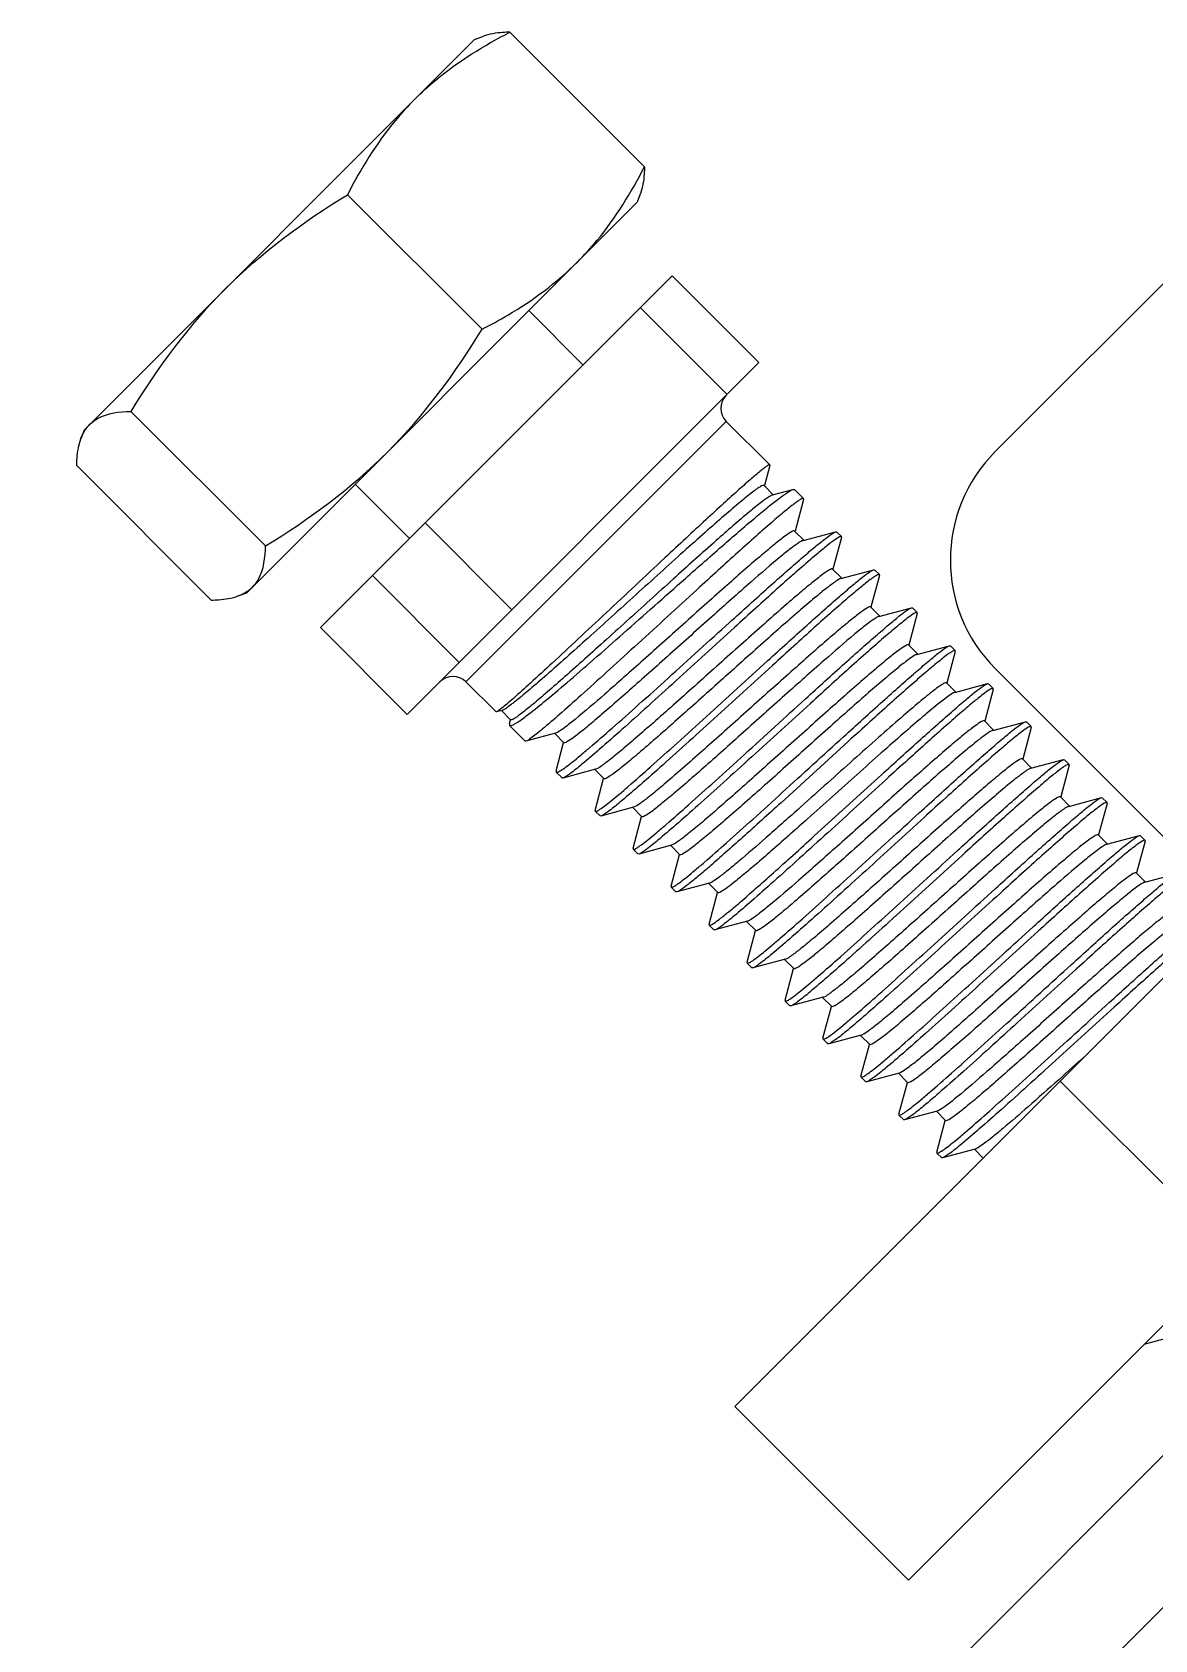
# Model space of a CAD drawing. Extents: x -427546 to -314919, y 698702 to 968782.
# Drawn here: x -412564.2 to -412377.2, y 895848.4 to 896116.2 of the extents above; entities that cross this region are included whole.
import ezdxf

# ---------------------------------------------------------------- set-up
doc = ezdxf.new("R2010")
doc.units = 0
doc.header["$LTSCALE"] = 1000
doc.header["$MEASUREMENT"] = 0
doc.layers.get('0').update_dxf_attribs({"linetype": 'CONTINUOUS'})

msp = doc.modelspace()

# ---------------------------------------------------------------- linework, layer by layer
for p, q in [((-412490.53, 896114.98), (-412489.05, 896115.52)), ((-412484.63, 896116.19), (-412462.21, 896093.78)), ((-412555.58, 896049.93), (-412490.53, 896114.98)), ((-412241.93, 896092.53), (-412447.16, 895887.3)), ((-412356.54, 896093.57), (-412403.78, 896046.33)), ((-412511.69, 896089.12), (-412489.28, 896066.71)), ((-412462.89, 896089.36), (-412463.42, 896087.88)), ((-412528.48, 896022.82), (-412463.42, 896087.88)), ((-412457.63, 896075.61), (-412516.21, 896017.03)), ((-412457.63, 896075.61), (-412443.17, 896061.15)), ((-412481.49, 896069.81), (-412472.46, 896060.77)), ((-412462.91, 896070.32), (-412448.45, 896055.87)), ((-412501.75, 896002.57), (-412443.17, 896061.15)), ((-412547.78, 896053.04), (-412525.36, 896030.63)), ((-412448.61, 896051.37), (-412491.98, 896008.01)), ((-412441.35, 896044.12), (-412448.61, 896051.37)), ((-412555.58, 896049.93), (-412556.12, 896048.45)), ((-412556.79, 896044.03), (-412534.38, 896021.61)), ((-412441.34, 896044.03), (-412442.24, 896040.69)), ((-412441.34, 896044.03), (-412441.35, 896044.12)), ((-412510.41, 896040.89), (-412501.37, 896031.86)), ((-412442.3, 896040.7), (-412440.76, 896039.16)), ((-412440.88, 896039.13), (-412437.48, 896040.04)), ((-412437.48, 896040.04), (-412437.25, 896040.02)), ((-412435.74, 896038.51), (-412437.25, 896040.02)), ((-412435.73, 896038.36), (-412437.14, 896033.09)), ((-412435.73, 896038.36), (-412435.74, 896038.51)), ((-412418.25, 895858.39), (-412237.52, 896039.11)), ((-412498.78, 896034.45), (-412484.32, 896020)), ((-412437.2, 896033.11), (-412435.67, 896031.57)), ((-412435.8, 896031.54), (-412430.36, 896032.99)), ((-412430.36, 896032.99), (-412430.21, 896032.98)), ((-412429.42, 896032.19), (-412430.21, 896032.98)), ((-412429.41, 896032.03), (-412429.42, 896032.19)), ((-412429.41, 896032.03), (-412430.82, 896026.76)), ((-412430.88, 896026.78), (-412429.35, 896025.25)), ((-412507.53, 896025.7), (-412493.07, 896011.24)), ((-412429.48, 896025.21), (-412424.03, 896026.66)), ((-412423.08, 896025.71), (-412424.5, 896020.44)), ((-412424.03, 896026.66), (-412423.88, 896026.65)), ((-412423.09, 896025.86), (-412423.88, 896026.65)), ((-412423.08, 896025.71), (-412423.09, 896025.86)), ((-412529.96, 896022.29), (-412528.48, 896022.82)), ((-412424.55, 896020.46), (-412423.02, 896018.92)), ((-412423.15, 896018.89), (-412417.71, 896020.34)), ((-412416.76, 896019.39), (-412418.17, 896014.12)), ((-412417.71, 896020.34), (-412417.56, 896020.33)), ((-412416.77, 896019.54), (-412417.56, 896020.33)), ((-412416.76, 896019.39), (-412416.77, 896019.54)), ((-412516.21, 896017.03), (-412501.75, 896002.57)), ((-412418.23, 896014.13), (-412416.7, 896012.6)), ((-412416.83, 896012.56), (-412411.38, 896014.01)), ((-412411.38, 896014.01), (-412411.23, 896014)), ((-412410.44, 896013.21), (-412411.23, 896014)), ((-412410.43, 896013.06), (-412411.85, 896007.79)), ((-412410.43, 896013.06), (-412410.44, 896013.21)), ((-412403.78, 896010.19), (-412367.64, 895974.05)), ((-412486.95, 896002.99), (-412491.98, 896008.01)), ((-412411.91, 896007.81), (-412410.37, 896006.27)), ((-412410.5, 896006.24), (-412405.06, 896007.69)), ((-412404.11, 896006.74), (-412405.52, 896001.47)), ((-412405.06, 896007.69), (-412404.91, 896007.68)), ((-412404.12, 896006.89), (-412404.91, 896007.68)), ((-412404.11, 896006.74), (-412404.12, 896006.89)), ((-412486.89, 896002.98), (-412486.95, 896002.99)), ((-412485.94, 896003.24), (-412486.89, 896002.98)), ((-412484.51, 896001.67), (-412486.05, 896003.21)), ((-412484.73, 896001.03), (-412484.56, 896001.68)), ((-412484.73, 896001.03), (-412484.71, 896000.74)), ((-412482.08, 895998.11), (-412484.71, 896000.74)), ((-412405.58, 896001.48), (-412404.05, 895999.95)), ((-412404.18, 895999.91), (-412398.73, 896001.36)), ((-412397.78, 896000.41), (-412399.2, 895995.14)), ((-412398.73, 896001.36), (-412398.58, 896001.35)), ((-412397.8, 896000.56), (-412398.58, 896001.35)), ((-412397.78, 896000.41), (-412397.8, 896000.56)), ((-412481.96, 895998.11), (-412482.08, 895998.11)), ((-412477.03, 895999.43), (-412481.96, 895998.11)), ((-412475.63, 895997.86), (-412477.16, 895999.4)), ((-412476.94, 895993.15), (-412475.68, 895997.88)), ((-412428.26, 895998.07), (-412439.47, 895987.87)), ((-412404.18, 895999.91), (-412404.26, 895999.89)), ((-412399.26, 895995.16), (-412397.72, 895993.62)), ((-412397.85, 895993.59), (-412392.41, 895995.04)), ((-412392.41, 895995.04), (-412392.26, 895995.03)), ((-412391.47, 895994.24), (-412392.26, 895995.03)), ((-412476.94, 895993.15), (-412476.93, 895992.96)), ((-412475.95, 895991.98), (-412476.93, 895992.96)), ((-412470.36, 895993.43), (-412475.8, 895991.97)), ((-412468.96, 895991.86), (-412470.49, 895993.39)), ((-412433.93, 895982.33), (-412422.72, 895992.53)), ((-412391.46, 895994.09), (-412392.87, 895988.82)), ((-412391.46, 895994.09), (-412391.47, 895994.24)), ((-412470.42, 895986.59), (-412469.02, 895991.87)), ((-412464.04, 895987.1), (-412469.47, 895985.64)), ((-412462.64, 895985.54), (-412464.17, 895987.07)), ((-412463.92, 895987.15), (-412464.04, 895987.1)), ((-412392.93, 895988.83), (-412391.4, 895987.3)), ((-412391.53, 895987.26), (-412386.09, 895988.71)), ((-412385.14, 895987.76), (-412386.55, 895982.49)), ((-412386.09, 895988.71), (-412385.94, 895988.7)), ((-412385.15, 895987.91), (-412385.94, 895988.7)), ((-412385.14, 895987.76), (-412385.15, 895987.91)), ((-412470.42, 895986.59), (-412470.41, 895986.44)), ((-412469.62, 895985.66), (-412470.41, 895986.44)), ((-412469.47, 895985.64), (-412469.62, 895985.66)), ((-412464.1, 895980.27), (-412462.69, 895985.55)), ((-412386.61, 895982.51), (-412385.07, 895980.98)), ((-412385.2, 895980.94), (-412379.76, 895982.39)), ((-412378.81, 895981.44), (-412380.23, 895976.17)), ((-412379.76, 895982.39), (-412379.61, 895982.38)), ((-412378.82, 895981.59), (-412379.61, 895982.38)), ((-412378.81, 895981.44), (-412378.82, 895981.59)), ((-412464.1, 895980.27), (-412464.09, 895980.12)), ((-412463.3, 895979.33), (-412464.09, 895980.12)), ((-412463.15, 895979.32), (-412463.3, 895979.33)), ((-412457.71, 895980.78), (-412463.15, 895979.32)), ((-412456.31, 895979.21), (-412457.85, 895980.74)), ((-412457.77, 895973.95), (-412456.37, 895979.23)), ((-412380.28, 895976.18), (-412378.75, 895974.65)), ((-412378.88, 895974.62), (-412373.44, 895976.06)), ((-413891.71, 894363.24), (-412280.92, 895974.04)), ((-412457.77, 895973.95), (-412457.76, 895973.8)), ((-412456.97, 895973.01), (-412457.76, 895973.8)), ((-412451.39, 895974.45), (-412456.82, 895973)), ((-412449.99, 895972.89), (-412451.52, 895974.42)), ((-412456.82, 895973), (-412456.97, 895973.01)), ((-412451.45, 895967.62), (-412450.04, 895972.9)), ((-412445.06, 895968.13), (-412450.5, 895966.67)), ((-412443.66, 895966.56), (-412445.2, 895968.09)), ((-412451.45, 895967.62), (-412451.44, 895967.47)), ((-412450.65, 895966.68), (-412451.44, 895967.47)), ((-412450.5, 895966.67), (-412450.65, 895966.68)), ((-412445.13, 895961.3), (-412443.72, 895966.58)), ((-413879.06, 894350.59), (-412268.27, 895961.39)), ((-412445.13, 895961.3), (-412445.11, 895961.15)), ((-412444.33, 895960.36), (-412445.11, 895961.15)), ((-412444.17, 895960.35), (-412444.33, 895960.36)), ((-412438.74, 895961.81), (-412444.17, 895960.35)), ((-412437.34, 895960.24), (-412438.87, 895961.77)), ((-412438.8, 895954.97), (-412437.4, 895960.25)), ((-412438.8, 895954.97), (-412438.79, 895954.82)), ((-412438, 895954.03), (-412438.79, 895954.82)), ((-412432.42, 895955.48), (-412437.85, 895954.02)), ((-412431.01, 895953.91), (-412432.55, 895955.45)), ((-412437.85, 895954.02), (-412438, 895954.03)), ((-412432.48, 895948.65), (-412431.07, 895953.93)), ((-412426.09, 895949.16), (-412431.53, 895947.7)), ((-412425.94, 895949.21), (-412426.09, 895949.16)), ((-412432.48, 895948.65), (-412432.47, 895948.5)), ((-412431.68, 895947.71), (-412432.47, 895948.5)), ((-412431.53, 895947.7), (-412431.68, 895947.71)), ((-412424.69, 895947.59), (-412426.22, 895949.12)), ((-412426.15, 895942.32), (-412424.75, 895947.6)), ((-412426.15, 895942.32), (-412426.14, 895942.17)), ((-412425.35, 895941.38), (-412426.14, 895942.17)), ((-412425.2, 895941.37), (-412425.35, 895941.38)), ((-412419.77, 895942.83), (-412425.2, 895941.37)), ((-412418.37, 895941.26), (-412419.9, 895942.8)), ((-412419.83, 895936), (-412418.42, 895941.28)), ((-412364.04, 895912.6), (-412392.95, 895941.51)), ((-412419.83, 895936), (-412419.82, 895935.85)), ((-412419.03, 895935.06), (-412419.82, 895935.85)), ((-412413.44, 895936.51), (-412418.88, 895935.05)), ((-412412.04, 895934.94), (-412413.57, 895936.47)), ((-412418.88, 895935.05), (-412419.03, 895935.06)), ((-412413.5, 895929.67), (-412412.1, 895934.95)), ((-412413.5, 895929.67), (-412413.49, 895929.52)), ((-412412.7, 895928.74), (-412413.49, 895929.52)), ((-412412.55, 895928.72), (-412412.7, 895928.74)), ((-412407.12, 895930.18), (-412412.55, 895928.72)), ((-412405.78, 895928.68), (-412407.25, 895930.15)), ((-412375.5, 895898.56), (-412379.02, 895897.61)), ((-412418.25, 895858.39), (-412447.16, 895887.3))]:
    msp.add_line(p, q)
for centre, radius, start, end in [((-412446.44, 896053.54), 3.07, 135, 225), ((-412385.71, 896028.26), 25.55, 135, 225), ((-412494.14, 896005.84), 3.07, 45, 135), ((-414227.46, 897999.07), 2756.29, 311.71933, 311.84456)]:
    msp.add_arc(centre, radius, start, end)
for points, knots in [([(-412500.51, 896105), (-412499.37, 896106.14), (-412494.56, 896110.52), (-412488.97, 896113.97), (-412484.63, 896116.19)], [0, 0, 0, 0, 0.248254, 1, 1, 1, 1]), ([(-412484.63, 896116.19), (-412485.03, 896116.19), (-412486.54, 896116.12), (-412488.05, 896115.88), (-412489.09, 896115.51)], [0, 0, 0, 0, 0.270862, 1, 1, 1, 1]), ([(-412500.51, 896105), (-412501.65, 896103.86), (-412506.02, 896099.06), (-412509.47, 896093.47), (-412511.69, 896089.12)], [0, 0, 0, 0, 0.248254, 1, 1, 1, 1]), ([(-412473.4, 896077.9), (-412472.26, 896079.04), (-412467.89, 896083.85), (-412464.44, 896089.43), (-412462.21, 896093.78)], [0, 0, 0, 0, 0.248254, 1, 1, 1, 1]), ([(-412462.21, 896093.78), (-412462.22, 896093.37), (-412462.28, 896091.87), (-412462.52, 896090.35), (-412462.9, 896089.32)], [0, 0, 0, 0, 0.270862, 1, 1, 1, 1]), ([(-412489.28, 896066.71), (-412487.82, 896067.46), (-412482.12, 896070.56), (-412476.83, 896074.47), (-412473.4, 896077.9)], [0, 0, 0, 0, 0.25305, 1, 1, 1, 1]), ([(-412556.11, 896048.49), (-412556.02, 896048.72), (-412555.66, 896049.59), (-412555.12, 896050.39), (-412554.63, 896050.88)], [0, 0, 0, 0, 0.261173, 1, 1, 1, 1]), ([(-412554.63, 896050.88), (-412554.25, 896051.26), (-412552.26, 896052.73), (-412549.67, 896053.01), (-412547.78, 896053.04)], [0, 0, 0, 0, 0.22235, 1, 1, 1, 1]), ([(-412556.79, 896044.03), (-412556.79, 896044.43), (-412556.72, 896045.94), (-412556.48, 896047.45), (-412556.11, 896048.49)], [0, 0, 0, 0, 0.270862, 1, 1, 1, 1]), ([(-412441.35, 896044.12), (-412441.38, 896044.15), (-412441.57, 896044.08), (-412441.82, 896043.92), (-412442.27, 896043.6), (-412443.13, 896042.92), (-412444.56, 896041.71), (-412446.64, 896039.88), (-412449.18, 896037.57), (-412452.12, 896034.87), (-412455.38, 896031.85), (-412457.65, 896029.74), (-412458.83, 896028.64)], [0, 0, 0, 0, 0.005961, 0.020019, 0.042763, 0.074169, 0.16218, 0.281779, 0.42973, 0.601989, 0.793845, 1, 1, 1, 1]), ([(-412442.3, 896040.7), (-412442.34, 896040.75), (-412442.59, 896040.69), (-412442.94, 896040.48), (-412443.53, 896040.1), (-412444.65, 896039.26), (-412446.48, 896037.77), (-412449.1, 896035.53), (-412452.25, 896032.76), (-412455.81, 896029.58), (-412459.66, 896026.11), (-412463.65, 896022.5), (-412467.66, 896018.87), (-412471.53, 896015.37), (-412475.14, 896012.13), (-412478.37, 896009.27), (-412481.12, 896006.9), (-412483.28, 896005.07), (-412484.81, 896003.93), (-412485.62, 896003.32), (-412485.94, 896003.24)], [0, 0, 0, 0, 0.003403, 0.010859, 0.022763, 0.03908, 0.084361, 0.145013, 0.218706, 0.302631, 0.393625, 0.488307, 0.583205, 0.674888, 0.760095, 0.835845, 0.89954, 0.949057, 0.982826, 1, 1, 1, 1]), ([(-412441.39, 896038.88), (-412441.85, 896038.6), (-412442.96, 896037.76), (-412445.95, 896035.33), (-412450.84, 896031.03), (-412457.66, 896024.91), (-412463.88, 896019.27), (-412468.94, 896014.7), (-412472.5, 896011.5), (-412475.73, 896008.62), (-412478.55, 896006.16), (-412480.87, 896004.19), (-412482.47, 896002.9), (-412483.44, 896002.17), (-412483.95, 896001.85), (-412484.25, 896001.68), (-412484.47, 896001.63), (-412484.51, 896001.67)], [0, 0, 0, 0, 0.028596, 0.073027, 0.202674, 0.370878, 0.554611, 0.644603, 0.729354, 0.806116, 0.872445, 0.926278, 0.966, 0.980209, 0.990539, 0.997006, 1, 1, 1, 1]), ([(-412455.41, 896025.22), (-412453.24, 896027.13), (-412449.27, 896030.63), (-412444.56, 896034.7), (-412441.42, 896037.28), (-412439.7, 896038.65), (-412438.45, 896039.52), (-412437.76, 896039.96), (-412437.48, 896040.04)], [0, 0, 0, 0, 0.372718, 0.681061, 0.801832, 0.896452, 0.962849, 1, 1, 1, 1]), ([(-412435.74, 896038.51), (-412435.78, 896038.55), (-412435.98, 896038.51), (-412436.26, 896038.35), (-412436.72, 896038.05), (-412437.61, 896037.4), (-412439.07, 896036.22), (-412441.18, 896034.42), (-412443.76, 896032.15), (-412446.74, 896029.49), (-412450.03, 896026.5), (-412452.33, 896024.41), (-412453.52, 896023.33)], [0, 0, 0, 0, 0.00672, 0.021093, 0.043999, 0.075491, 0.163523, 0.283007, 0.430749, 0.60272, 0.794233, 1, 1, 1, 1]), ([(-412440.88, 896039.13), (-412440.91, 896039.12), (-412441.09, 896039.06), (-412441.26, 896038.96), (-412441.39, 896038.88)], [0, 0, 0, 0, 0.181453, 1, 1, 1, 1]), ([(-412437.2, 896033.11), (-412437.24, 896033.15), (-412437.45, 896033.12), (-412437.97, 896032.84), (-412439.06, 896032.09), (-412440.71, 896030.77), (-412442.91, 896028.93), (-412445.57, 896026.64), (-412448.59, 896023.97), (-412451.9, 896021.03), (-412456.54, 896016.88), (-412462.19, 896011.81), (-412468.31, 896006.38), (-412472.66, 896002.62), (-412475.28, 896000.54), (-412476.25, 895999.83), (-412476.65, 895999.61)], [0, 0, 0, 0, 0.003326, 0.010207, 0.036006, 0.077506, 0.133409, 0.201849, 0.280515, 0.366741, 0.457609, 0.640942, 0.80605, 0.931108, 0.973278, 1, 1, 1, 1]), ([(-412448.06, 896017.87), (-412445.89, 896019.84), (-412442.76, 896022.66), (-412438.77, 896026.21), (-412436.24, 896028.42), (-412434.12, 896030.22), (-412432.45, 896031.6), (-412431.26, 896032.47), (-412430.62, 896032.92), (-412430.36, 896032.99)], [0, 0, 0, 0, 0.377224, 0.54287, 0.687753, 0.808376, 0.901881, 0.966123, 1, 1, 1, 1]), ([(-412429.42, 896032.19), (-412429.46, 896032.22), (-412429.65, 896032.18), (-412430.14, 896031.92), (-412431.17, 896031.18), (-412432.75, 896029.91), (-412434.87, 896028.1), (-412437.45, 896025.85), (-412440.44, 896023.19), (-412443.74, 896020.21), (-412446.04, 896018.13), (-412447.23, 896017.04)], [0, 0, 0, 0, 0.006764, 0.021168, 0.075586, 0.163643, 0.283139, 0.43087, 0.602811, 0.794278, 1, 1, 1, 1]), ([(-412527.53, 896023.78), (-412527.14, 896024.16), (-412525.67, 896026.15), (-412525.39, 896028.74), (-412525.36, 896030.63)], [0, 0, 0, 0, 0.22235, 1, 1, 1, 1]), ([(-412436.37, 896031.26), (-412436.8, 896030.99), (-412437.84, 896030.22), (-412440.58, 896028.02), (-412445.01, 896024.17), (-412451.16, 896018.7), (-412456.78, 896013.66), (-412461.36, 896009.57), (-412464.59, 896006.7), (-412467.54, 896004.11), (-412470.11, 896001.89), (-412472.25, 896000.11), (-412473.84, 895998.84), (-412474.88, 895998.12), (-412475.38, 895997.85), (-412475.59, 895997.82), (-412475.63, 895997.86)], [0, 0, 0, 0, 0.02987, 0.074864, 0.204049, 0.370755, 0.553129, 0.642736, 0.727349, 0.804209, 0.870824, 0.925059, 0.965214, 0.990129, 0.996773, 1, 1, 1, 1]), ([(-412435.8, 896031.54), (-412435.84, 896031.53), (-412436.04, 896031.46), (-412436.22, 896031.35), (-412436.37, 896031.26)], [0, 0, 0, 0, 0.180154, 1, 1, 1, 1]), ([(-412458.83, 896028.64), (-412462.09, 896025.59), (-412466.92, 896021.07), (-412473.16, 896015.23), (-412477.36, 896011.32), (-412480.94, 896008.03), (-412483.46, 896005.75), (-412485.06, 896004.37), (-412485.89, 896003.67), (-412486.47, 896003.24), (-412486.77, 896003.01), (-412486.89, 896002.98)], [0, 0, 0, 0, 0.352343, 0.521286, 0.674411, 0.804337, 0.904804, 0.942423, 0.971006, 0.990237, 1, 1, 1, 1]), ([(-412430.88, 896026.78), (-412430.92, 896026.82), (-412431.14, 896026.78), (-412431.69, 896026.49), (-412432.82, 896025.69), (-412434.55, 896024.31), (-412436.86, 896022.37), (-412439.64, 896019.96), (-412442.79, 896017.18), (-412446.22, 896014.13), (-412450.99, 896009.86), (-412455.71, 896005.63), (-412460.24, 896001.62), (-412463.22, 895999.01), (-412465.77, 895996.83), (-412467.8, 895995.14), (-412469.26, 895994.07), (-412470.05, 895993.51), (-412470.36, 895993.43)], [0, 0, 0, 0, 0.003454, 0.01069, 0.03788, 0.081592, 0.14037, 0.212137, 0.294327, 0.383985, 0.477885, 0.664852, 0.751185, 0.82854, 0.894141, 0.945652, 0.981282, 1, 1, 1, 1]), ([(-412484.71, 896000.74), (-412484.64, 896000.68), (-412484.27, 896000.75), (-412483.75, 896001.04), (-412482.89, 896001.58), (-412481.26, 896002.78), (-412478.64, 896004.89), (-412474.92, 896008.03), (-412470.52, 896011.85), (-412465.66, 896016.13), (-412460.57, 896020.64), (-412457.13, 896023.69), (-412455.41, 896025.22)], [0, 0, 0, 0, 0.007718, 0.024092, 0.050069, 0.085552, 0.183385, 0.312896, 0.467567, 0.639554, 0.820094, 1, 1, 1, 1]), ([(-412429.48, 896025.21), (-412429.79, 896025.13), (-412430.57, 896024.57), (-412432.03, 896023.5), (-412434.07, 896021.81), (-412436.62, 896019.64), (-412439.6, 896017.03), (-412444.13, 896013.01), (-412448.85, 896008.78), (-412453.62, 896004.51), (-412457.04, 896001.46), (-412460.2, 895998.68), (-412462.97, 895996.28), (-412465.29, 895994.33), (-412467.02, 895992.95), (-412468.15, 895992.15), (-412468.7, 895991.85), (-412468.92, 895991.82), (-412468.96, 895991.86)], [0, 0, 0, 0, 0.01868, 0.054279, 0.105765, 0.171349, 0.248696, 0.335028, 0.522011, 0.615926, 0.705601, 0.787808, 0.859593, 0.918386, 0.962109, 0.989307, 0.996546, 1, 1, 1, 1]), ([(-412441.7, 896011.51), (-412439.53, 896013.48), (-412436.4, 896016.31), (-412432.41, 896019.87), (-412429.9, 896022.08), (-412427.78, 896023.89), (-412426.11, 896025.28), (-412424.92, 896026.15), (-412424.29, 896026.59), (-412424.03, 896026.66)], [0, 0, 0, 0, 0.377469, 0.543191, 0.688109, 0.808726, 0.902172, 0.966298, 1, 1, 1, 1]), ([(-412423.09, 896025.86), (-412423.13, 896025.9), (-412423.33, 896025.86), (-412423.61, 896025.7), (-412424.08, 896025.41), (-412424.97, 896024.75), (-412426.43, 896023.58), (-412428.54, 896021.78), (-412431.13, 896019.52), (-412434.11, 896016.86), (-412437.42, 896013.89), (-412439.72, 896011.8), (-412440.91, 896010.72)], [0, 0, 0, 0, 0.006769, 0.021177, 0.044114, 0.075625, 0.163681, 0.283172, 0.430898, 0.602836, 0.794292, 1, 1, 1, 1]), ([(-412534.38, 896021.61), (-412533.97, 896021.62), (-412532.47, 896021.68), (-412530.95, 896021.92), (-412529.92, 896022.3)], [0, 0, 0, 0, 0.270862, 1, 1, 1, 1]), ([(-412529.92, 896022.3), (-412529.69, 896022.38), (-412528.82, 896022.74), (-412528.02, 896023.28), (-412527.53, 896023.78)], [0, 0, 0, 0, 0.261173, 1, 1, 1, 1]), ([(-412453.52, 896023.33), (-412456.78, 896020.35), (-412461.6, 896015.92), (-412467.85, 896010.21), (-412472.07, 896006.38), (-412475.7, 896003.14), (-412478.28, 896000.89), (-412479.94, 895999.52), (-412480.82, 895998.82), (-412481.46, 895998.37), (-412481.82, 895998.14), (-412481.96, 895998.11)], [0, 0, 0, 0, 0.348378, 0.515751, 0.667951, 0.797828, 0.899283, 0.937823, 0.967619, 0.988371, 1, 1, 1, 1]), ([(-412424.55, 896020.46), (-412424.6, 896020.5), (-412424.81, 896020.46), (-412425.34, 896020.18), (-412426.45, 896019.4), (-412428.14, 896018.05), (-412430.4, 896016.16), (-412433.12, 896013.81), (-412436.21, 896011.08), (-412439.58, 896008.09), (-412444.28, 896003.88), (-412449.96, 895998.79), (-412455.33, 895994.03), (-412459.06, 895990.83), (-412461.16, 895989.08), (-412462.71, 895987.9), (-412463.57, 895987.29), (-412463.92, 895987.15)], [0, 0, 0, 0, 0.0034, 0.010481, 0.037064, 0.079814, 0.137351, 0.207694, 0.288393, 0.376621, 0.469285, 0.654869, 0.819322, 0.88628, 0.93982, 0.978116, 1, 1, 1, 1]), ([(-412435.37, 896005.18), (-412433.2, 896007.16), (-412430.08, 896009.99), (-412426.09, 896013.55), (-412423.57, 896015.76), (-412421.45, 896017.57), (-412419.79, 896018.95), (-412418.6, 896019.82), (-412417.96, 896020.27), (-412417.71, 896020.34)], [0, 0, 0, 0, 0.377471, 0.543199, 0.68812, 0.808735, 0.902176, 0.966298, 1, 1, 1, 1]), ([(-412416.77, 896019.54), (-412416.81, 896019.57), (-412417.01, 896019.54), (-412417.49, 896019.27), (-412418.52, 896018.53), (-412420.1, 896017.26), (-412422.22, 896015.46), (-412424.8, 896013.2), (-412427.79, 896010.54), (-412431.09, 896007.56), (-412433.39, 896005.48), (-412434.58, 896004.39)], [0, 0, 0, 0, 0.006751, 0.021138, 0.075529, 0.163569, 0.283057, 0.430793, 0.602755, 0.79425, 1, 1, 1, 1]), ([(-412423.15, 896018.89), (-412423.18, 896018.88), (-412423.35, 896018.82), (-412423.51, 896018.73), (-412423.64, 896018.65)], [0, 0, 0, 0, 0.185393, 1, 1, 1, 1]), ([(-412476.93, 895992.96), (-412476.86, 895992.9), (-412476.51, 895993.02), (-412476.03, 895993.31), (-412475.19, 895993.89), (-412474.14, 895994.71), (-412472.82, 895995.79), (-412470.61, 895997.65), (-412467.36, 896000.48), (-412463.02, 896004.35), (-412458.21, 896008.68), (-412453.17, 896013.25), (-412449.77, 896016.33), (-412448.06, 896017.87)], [0, 0, 0, 0, 0.006963, 0.023033, 0.048864, 0.084278, 0.128882, 0.182131, 0.311785, 0.466682, 0.638948, 0.819791, 1, 1, 1, 1]), ([(-412447.23, 896017.04), (-412450.49, 896014.09), (-412455.29, 896009.7), (-412461.54, 896004.03), (-412465.77, 896000.22), (-412469.41, 895997), (-412472.3, 895994.52), (-412474.2, 895992.97), (-412475.27, 895992.23), (-412475.64, 895992.01), (-412475.8, 895991.97)], [0, 0, 0, 0, 0.34673, 0.51345, 0.665272, 0.795129, 0.896992, 0.966206, 0.987594, 1, 1, 1, 1]), ([(-412423.64, 896018.65), (-412424.06, 896018.4), (-412425.06, 896017.67), (-412427.72, 896015.54), (-412432.08, 896011.76), (-412438.16, 896006.37), (-412443.74, 896001.36), (-412448.3, 895997.28), (-412451.54, 895994.41), (-412454.49, 895991.82), (-412457.08, 895989.59), (-412459.23, 895987.8), (-412460.83, 895986.52), (-412461.88, 895985.79), (-412462.39, 895985.52), (-412462.6, 895985.5), (-412462.64, 895985.54)], [0, 0, 0, 0, 0.028607, 0.072452, 0.199893, 0.36582, 0.548462, 0.638549, 0.723814, 0.801433, 0.868843, 0.923828, 0.964605, 0.989945, 0.99671, 1, 1, 1, 1]), ([(-412418.23, 896014.13), (-412418.27, 896014.17), (-412418.48, 896014.14), (-412419.01, 896013.86), (-412420.09, 896013.1), (-412421.75, 896011.78), (-412423.97, 896009.93), (-412426.63, 896007.62), (-412429.68, 896004.95), (-412432.99, 896002), (-412437.64, 895997.84), (-412443.28, 895992.78), (-412448.65, 895988.02), (-412452.4, 895984.79), (-412454.56, 895982.98), (-412456.18, 895981.72), (-412457.09, 895981.07), (-412457.47, 895980.88)], [0, 0, 0, 0, 0.003357, 0.010314, 0.036413, 0.078396, 0.134939, 0.204143, 0.283646, 0.370725, 0.462392, 0.646848, 0.81189, 0.879926, 0.93509, 0.975533, 1, 1, 1, 1]), ([(-412429.05, 895998.86), (-412426.88, 896000.83), (-412423.75, 896003.66), (-412419.77, 896007.22), (-412417.25, 896009.43), (-412415.13, 896011.24), (-412413.46, 896012.63), (-412412.28, 896013.5), (-412411.64, 896013.94), (-412411.38, 896014.01)], [0, 0, 0, 0, 0.377474, 0.5432, 0.688119, 0.808732, 0.902174, 0.966298, 1, 1, 1, 1]), ([(-412470.41, 895986.44), (-412470.35, 895986.38), (-412470.01, 895986.53), (-412469.54, 895986.82), (-412468.72, 895987.42), (-412467.68, 895988.24), (-412466.37, 895989.33), (-412464.17, 895991.21), (-412460.94, 895994.06), (-412456.61, 895997.94), (-412451.82, 896002.29), (-412446.8, 896006.87), (-412443.4, 896009.96), (-412441.7, 896011.51)], [0, 0, 0, 0, 0.006649, 0.022591, 0.048358, 0.08374, 0.128335, 0.181594, 0.311309, 0.466309, 0.638694, 0.819661, 1, 1, 1, 1]), ([(-412440.91, 896010.72), (-412444.16, 896007.76), (-412448.97, 896003.37), (-412455.22, 895997.7), (-412459.44, 895993.9), (-412463.08, 895990.67), (-412465.98, 895988.2), (-412467.87, 895986.64), (-412468.94, 895985.91), (-412469.32, 895985.69), (-412469.47, 895985.64)], [0, 0, 0, 0, 0.346741, 0.513465, 0.665282, 0.795135, 0.896996, 0.966208, 0.987595, 1, 1, 1, 1]), ([(-412417.16, 896012.42), (-412417.55, 896012.2), (-412418.5, 896011.52), (-412420.17, 896010.21), (-412422.36, 896008.37), (-412426.13, 896005.12), (-412431.48, 896000.36), (-412437.1, 895995.32), (-412441.72, 895991.19), (-412445, 895988.28), (-412448.01, 895985.63), (-412450.64, 895983.35), (-412452.83, 895981.53), (-412454.47, 895980.22), (-412455.54, 895979.48), (-412456.06, 895979.2), (-412456.27, 895979.17), (-412456.31, 895979.21)], [0, 0, 0, 0, 0.026094, 0.067879, 0.124054, 0.192759, 0.358157, 0.5419, 0.632944, 0.719307, 0.798065, 0.866559, 0.922485, 0.963991, 0.989789, 0.996669, 1, 1, 1, 1]), ([(-412410.44, 896013.21), (-412410.48, 896013.25), (-412410.68, 896013.21), (-412410.96, 896013.05), (-412411.43, 896012.76), (-412412.32, 896012.1), (-412413.78, 896010.93), (-412415.9, 896009.13), (-412418.48, 896006.87), (-412421.47, 896004.21), (-412424.77, 896001.24), (-412427.07, 895999.15), (-412428.26, 895998.07)], [0, 0, 0, 0, 0.00677, 0.021179, 0.044118, 0.075631, 0.163692, 0.283187, 0.430912, 0.602844, 0.794295, 1, 1, 1, 1]), ([(-412416.83, 896012.56), (-412416.85, 896012.56), (-412416.97, 896012.52), (-412417.07, 896012.46), (-412417.16, 896012.42)], [0, 0, 0, 0, 0.197861, 1, 1, 1, 1]), ([(-412411.91, 896007.81), (-412411.96, 896007.86), (-412412.27, 896007.77), (-412412.69, 896007.52), (-412413.41, 896007.03), (-412414.77, 896005.99), (-412416.99, 896004.16), (-412420.14, 896001.45), (-412423.86, 895998.17), (-412427.97, 895994.51), (-412432.27, 895990.66), (-412435.18, 895988.06), (-412436.63, 895986.76)], [0, 0, 0, 0, 0.007187, 0.023409, 0.049389, 0.084973, 0.183182, 0.313164, 0.468251, 0.640433, 0.820786, 1, 1, 1, 1]), ([(-412410.5, 896006.24), (-412410.88, 896006.14), (-412411.83, 896005.42), (-412413.62, 896004.08), (-412416.14, 896001.95), (-412419.27, 895999.25), (-412422.89, 895996.05), (-412428.2, 895991.31), (-412432.28, 895987.65), (-412435.05, 895985.18)], [0, 0, 0, 0, 0.036102, 0.107011, 0.209882, 0.340038, 0.491461, 0.657121, 1, 1, 1, 1]), ([(-412422.72, 895992.53), (-412420.55, 895994.51), (-412417.43, 895997.34), (-412413.44, 896000.9), (-412410.92, 896003.11), (-412408.81, 896004.92), (-412407.14, 896006.3), (-412405.95, 896007.17), (-412405.31, 896007.62), (-412405.06, 896007.69)], [0, 0, 0, 0, 0.377469, 0.543192, 0.688111, 0.808729, 0.902174, 0.966298, 1, 1, 1, 1]), ([(-412404.12, 896006.89), (-412404.16, 896006.92), (-412404.36, 896006.89), (-412404.84, 896006.62), (-412405.87, 896005.88), (-412407.45, 896004.61), (-412409.57, 896002.81), (-412412.15, 896000.55), (-412415.14, 895997.89), (-412418.45, 895994.91), (-412420.75, 895992.83), (-412421.94, 895991.75)], [0, 0, 0, 0, 0.006764, 0.021166, 0.075581, 0.163632, 0.283123, 0.430854, 0.602802, 0.794275, 1, 1, 1, 1]), ([(-412464.09, 895980.12), (-412464.03, 895980.06), (-412463.68, 895980.21), (-412463.22, 895980.49), (-412462.39, 895981.09), (-412461.35, 895981.92), (-412460.04, 895983.01), (-412457.84, 895984.89), (-412454.61, 895987.73), (-412450.28, 895991.62), (-412445.49, 895995.97), (-412440.47, 896000.54), (-412437.07, 896003.64), (-412435.37, 896005.18)], [0, 0, 0, 0, 0.006666, 0.022627, 0.048408, 0.083802, 0.128405, 0.181668, 0.311381, 0.466366, 0.638733, 0.819684, 1, 1, 1, 1]), ([(-412434.58, 896004.39), (-412437.84, 896001.44), (-412442.65, 895997.05), (-412448.89, 895991.38), (-412453.12, 895987.58), (-412456.76, 895984.35), (-412459.66, 895981.87), (-412461.55, 895980.32), (-412462.62, 895979.58), (-412463, 895979.36), (-412463.15, 895979.32)], [0, 0, 0, 0, 0.346731, 0.513454, 0.665274, 0.795126, 0.896989, 0.966206, 0.987594, 1, 1, 1, 1]), ([(-412405.58, 896001.48), (-412405.62, 896001.52), (-412405.82, 896001.49), (-412406.33, 896001.23), (-412407.37, 896000.51), (-412408.97, 895999.24), (-412411.1, 895997.46), (-412413.67, 895995.25), (-412416.61, 895992.67), (-412419.82, 895989.82), (-412424.36, 895985.76), (-412429.92, 895980.77), (-412436.01, 895975.37), (-412440.38, 895971.58), (-412443.07, 895969.42), (-412444.09, 895968.66), (-412444.52, 895968.4)], [0, 0, 0, 0, 0.003275, 0.01, 0.035178, 0.075698, 0.130349, 0.197374, 0.27459, 0.359464, 0.449211, 0.631458, 0.797569, 0.925917, 0.970495, 1, 1, 1, 1]), ([(-412416.4, 895986.21), (-412414.23, 895988.18), (-412411.1, 895991.01), (-412407.12, 895994.57), (-412404.6, 895996.78), (-412402.48, 895998.59), (-412400.81, 895999.98), (-412399.63, 896000.85), (-412398.99, 896001.3), (-412398.73, 896001.36)], [0, 0, 0, 0, 0.377475, 0.543203, 0.688123, 0.808736, 0.902176, 0.966298, 1, 1, 1, 1]), ([(-412397.8, 896000.56), (-412397.83, 896000.6), (-412398.03, 896000.56), (-412398.52, 896000.29), (-412399.55, 895999.56), (-412401.12, 895998.28), (-412403.25, 895996.48), (-412405.83, 895994.22), (-412408.82, 895991.57), (-412412.12, 895988.59), (-412414.42, 895986.5), (-412415.61, 895985.42)], [0, 0, 0, 0, 0.006753, 0.021141, 0.075535, 0.163578, 0.283068, 0.430803, 0.602762, 0.794253, 1, 1, 1, 1]), ([(-412476.65, 895999.61), (-412476.69, 895999.59), (-412476.81, 895999.52), (-412476.94, 895999.46), (-412477.03, 895999.43)], [0, 0, 0, 0, 0.308118, 1, 1, 1, 1]), ([(-412457.76, 895973.8), (-412457.7, 895973.74), (-412457.36, 895973.88), (-412456.89, 895974.17), (-412456.07, 895974.77), (-412455.03, 895975.59), (-412453.72, 895976.68), (-412451.52, 895978.56), (-412448.29, 895981.41), (-412443.96, 895985.29), (-412439.17, 895989.64), (-412434.15, 895994.22), (-412430.75, 895997.32), (-412429.05, 895998.86)], [0, 0, 0, 0, 0.006653, 0.022601, 0.048372, 0.083758, 0.128357, 0.181617, 0.311328, 0.466323, 0.638705, 0.819669, 1, 1, 1, 1]), ([(-412404.26, 895999.89), (-412404.6, 895999.76), (-412405.43, 895999.17), (-412406.96, 895998.02), (-412409.04, 895996.28), (-412411.63, 895994.07), (-412414.62, 895991.45), (-412419.13, 895987.44), (-412423.82, 895983.24), (-412428.54, 895979.01), (-412431.93, 895976), (-412435.04, 895973.26), (-412437.77, 895970.89), (-412440.05, 895968.99), (-412441.75, 895967.63), (-412442.87, 895966.84), (-412443.4, 895966.56), (-412443.62, 895966.52), (-412443.66, 895966.56)], [0, 0, 0, 0, 0.02094, 0.058446, 0.111386, 0.177943, 0.255788, 0.342174, 0.52817, 0.621201, 0.709853, 0.790993, 0.861757, 0.919661, 0.962695, 0.989457, 0.996584, 1, 1, 1, 1]), ([(-412399.26, 895995.16), (-412399.3, 895995.2), (-412399.52, 895995.16), (-412400.06, 895994.87), (-412401.2, 895994.07), (-412402.93, 895992.68), (-412405.24, 895990.74), (-412408.01, 895988.34), (-412411.17, 895985.56), (-412414.6, 895982.51), (-412419.36, 895978.24), (-412424.09, 895974.01), (-412428.62, 895969.99), (-412431.59, 895967.39), (-412434.15, 895965.21), (-412436.18, 895963.52), (-412437.64, 895962.45), (-412438.43, 895961.89), (-412438.74, 895961.81)], [0, 0, 0, 0, 0.003453, 0.010691, 0.037881, 0.081592, 0.14037, 0.212138, 0.294327, 0.383985, 0.477885, 0.664851, 0.751185, 0.82854, 0.894141, 0.945651, 0.981282, 1, 1, 1, 1]), ([(-412410.08, 895979.89), (-412407.91, 895981.86), (-412404.78, 895984.69), (-412400.79, 895988.25), (-412398.28, 895990.46), (-412396.16, 895992.27), (-412394.49, 895993.65), (-412393.3, 895994.52), (-412392.66, 895994.97), (-412392.41, 895995.04)], [0, 0, 0, 0, 0.377472, 0.543197, 0.688115, 0.808729, 0.902174, 0.966298, 1, 1, 1, 1]), ([(-412475.8, 895991.97), (-412475.83, 895991.96), (-412475.88, 895991.95), (-412475.93, 895991.97), (-412475.95, 895991.98)], [0, 0, 0, 0, 0.601135, 1, 1, 1, 1]), ([(-412397.85, 895993.59), (-412398.17, 895993.51), (-412398.95, 895992.95), (-412400.41, 895991.88), (-412402.44, 895990.19), (-412405, 895988.01), (-412407.97, 895985.41), (-412412.5, 895981.39), (-412417.23, 895977.16), (-412421.99, 895972.89), (-412425.42, 895969.84), (-412428.58, 895967.06), (-412431.35, 895964.65), (-412433.66, 895962.71), (-412435.4, 895961.33), (-412436.53, 895960.53), (-412437.07, 895960.23), (-412437.3, 895960.19), (-412437.34, 895960.24)], [0, 0, 0, 0, 0.01868, 0.054278, 0.105765, 0.171349, 0.248696, 0.335028, 0.522011, 0.615926, 0.705601, 0.787809, 0.859594, 0.918387, 0.96211, 0.989307, 0.996546, 1, 1, 1, 1]), ([(-412391.47, 895994.24), (-412391.51, 895994.28), (-412391.71, 895994.24), (-412391.99, 895994.08), (-412392.45, 895993.79), (-412393.35, 895993.13), (-412394.81, 895991.95), (-412396.92, 895990.16), (-412399.51, 895987.9), (-412402.49, 895985.24), (-412405.8, 895982.26), (-412408.1, 895980.18), (-412409.29, 895979.1)], [0, 0, 0, 0, 0.006772, 0.021184, 0.044125, 0.07564, 0.163702, 0.283197, 0.430921, 0.602852, 0.794299, 1, 1, 1, 1]), ([(-412421.94, 895991.75), (-412425.19, 895988.79), (-412430, 895984.4), (-412436.24, 895978.73), (-412440.47, 895974.93), (-412444.11, 895971.7), (-412447.01, 895969.22), (-412448.9, 895967.67), (-412449.97, 895966.93), (-412450.35, 895966.71), (-412450.5, 895966.67)], [0, 0, 0, 0, 0.346742, 0.513466, 0.665282, 0.795133, 0.896995, 0.966208, 0.987595, 1, 1, 1, 1]), ([(-412439.47, 895987.87), (-412441.6, 895985.93), (-412444.68, 895983.14), (-412448.6, 895979.65), (-412451.06, 895977.48), (-412453.14, 895975.71), (-412454.78, 895974.35), (-412455.94, 895973.5), (-412456.57, 895973.06), (-412456.82, 895973)], [0, 0, 0, 0, 0.37799, 0.543633, 0.688373, 0.808786, 0.902082, 0.966176, 1, 1, 1, 1]), ([(-412436.63, 895986.76), (-412438.42, 895985.17), (-412441.69, 895982.26), (-412445.58, 895978.87), (-412448.16, 895976.73), (-412449.57, 895975.6), (-412450.59, 895974.88), (-412451.16, 895974.52), (-412451.39, 895974.45)], [0, 0, 0, 0, 0.374071, 0.682548, 0.803098, 0.897367, 0.963332, 1, 1, 1, 1]), ([(-412392.93, 895988.83), (-412392.97, 895988.87), (-412393.2, 895988.84), (-412393.74, 895988.54), (-412394.87, 895987.75), (-412396.61, 895986.36), (-412398.92, 895984.42), (-412401.69, 895982.02), (-412404.85, 895979.23), (-412408.27, 895976.18), (-412413.04, 895971.92), (-412417.76, 895967.68), (-412422.29, 895963.67), (-412425.27, 895961.06), (-412427.82, 895958.89), (-412429.86, 895957.19), (-412431.32, 895956.12), (-412432.1, 895955.56), (-412432.42, 895955.48)], [0, 0, 0, 0, 0.003454, 0.01069, 0.03788, 0.081592, 0.14037, 0.212137, 0.294327, 0.383985, 0.477885, 0.664852, 0.751185, 0.82854, 0.894141, 0.945652, 0.981282, 1, 1, 1, 1]), ([(-412391.53, 895987.26), (-412391.84, 895987.18), (-412392.63, 895986.63), (-412394.08, 895985.55), (-412396.12, 895983.86), (-412398.67, 895981.69), (-412401.65, 895979.08), (-412406.18, 895975.07), (-412410.9, 895970.83), (-412415.67, 895966.57), (-412419.1, 895963.51), (-412422.25, 895960.73), (-412425.03, 895958.33), (-412427.34, 895956.39), (-412429.07, 895955), (-412430.21, 895954.2), (-412430.75, 895953.91), (-412430.97, 895953.87), (-412431.01, 895953.91)], [0, 0, 0, 0, 0.01868, 0.054279, 0.105765, 0.171349, 0.248696, 0.335028, 0.522011, 0.615925, 0.705601, 0.787808, 0.859593, 0.918386, 0.962109, 0.989307, 0.996546, 1, 1, 1, 1]), ([(-412403.75, 895973.56), (-412401.58, 895975.53), (-412398.46, 895978.37), (-412394.47, 895981.92), (-412391.95, 895984.13), (-412389.83, 895985.94), (-412388.16, 895987.33), (-412386.98, 895988.2), (-412386.34, 895988.65), (-412386.09, 895988.71)], [0, 0, 0, 0, 0.377469, 0.543193, 0.688114, 0.808731, 0.902175, 0.966298, 1, 1, 1, 1]), ([(-412385.15, 895987.91), (-412385.18, 895987.95), (-412385.38, 895987.91), (-412385.87, 895987.64), (-412386.9, 895986.91), (-412388.47, 895985.63), (-412390.6, 895983.83), (-412393.18, 895981.58), (-412396.17, 895978.92), (-412399.47, 895975.94), (-412401.77, 895973.85), (-412402.96, 895972.77)], [0, 0, 0, 0, 0.006759, 0.021154, 0.075559, 0.163605, 0.283093, 0.430826, 0.60278, 0.794263, 1, 1, 1, 1]), ([(-412435.05, 895985.18), (-412436.97, 895983.47), (-412439.72, 895981.02), (-412443.22, 895977.98), (-412445.39, 895976.13), (-412447.14, 895974.7), (-412448.54, 895973.61), (-412449.31, 895973.12), (-412449.89, 895972.79), (-412449.99, 895972.89)], [0, 0, 0, 0, 0.397555, 0.569298, 0.716744, 0.835965, 0.923877, 0.978429, 1, 1, 1, 1]), ([(-412445.11, 895961.15), (-412445.05, 895961.09), (-412444.71, 895961.23), (-412444.24, 895961.52), (-412443.42, 895962.12), (-412442.38, 895962.95), (-412441.07, 895964.03), (-412438.87, 895965.91), (-412435.64, 895968.76), (-412431.31, 895972.65), (-412426.52, 895976.99), (-412421.5, 895981.57), (-412418.1, 895984.67), (-412416.4, 895986.21)], [0, 0, 0, 0, 0.006667, 0.022629, 0.048411, 0.083807, 0.128411, 0.181675, 0.311387, 0.466369, 0.638735, 0.819685, 1, 1, 1, 1]), ([(-412415.61, 895985.42), (-412418.87, 895982.46), (-412423.67, 895978.07), (-412429.92, 895972.4), (-412434.14, 895968.6), (-412437.78, 895965.38), (-412440.68, 895962.9), (-412442.58, 895961.35), (-412443.65, 895960.61), (-412444.02, 895960.39), (-412444.17, 895960.35)], [0, 0, 0, 0, 0.346729, 0.513451, 0.665273, 0.795127, 0.896989, 0.966206, 0.987594, 1, 1, 1, 1]), ([(-412451.44, 895967.47), (-412451.4, 895967.43), (-412451.21, 895967.47), (-412450.73, 895967.73), (-412449.72, 895968.45), (-412448.18, 895969.7), (-412446.09, 895971.46), (-412443.56, 895973.68), (-412440.62, 895976.28), (-412437.37, 895979.21), (-412435.11, 895981.26), (-412433.93, 895982.33)], [0, 0, 0, 0, 0.006765, 0.021121, 0.075359, 0.163169, 0.282417, 0.429984, 0.601928, 0.793658, 1, 1, 1, 1]), ([(-412386.61, 895982.51), (-412386.65, 895982.55), (-412386.86, 895982.52), (-412387.39, 895982.23), (-412388.5, 895981.46), (-412390.18, 895980.12), (-412392.43, 895978.24), (-412395.13, 895975.9), (-412398.21, 895973.19), (-412401.56, 895970.21), (-412406.25, 895966.01), (-412411.92, 895960.93), (-412417.29, 895956.17), (-412421.02, 895952.96), (-412423.14, 895951.19), (-412424.71, 895949.99), (-412425.58, 895949.37), (-412425.94, 895949.21)], [0, 0, 0, 0, 0.003388, 0.010435, 0.036885, 0.079424, 0.136687, 0.206717, 0.287086, 0.374999, 0.46739, 0.652665, 0.817282, 0.884537, 0.938524, 0.977409, 1, 1, 1, 1]), ([(-412397.43, 895967.24), (-412395.26, 895969.21), (-412392.13, 895972.04), (-412388.14, 895975.6), (-412385.63, 895977.81), (-412383.51, 895979.62), (-412381.84, 895981), (-412380.65, 895981.87), (-412380.01, 895982.32), (-412379.76, 895982.39)], [0, 0, 0, 0, 0.377477, 0.543204, 0.688124, 0.808736, 0.902175, 0.966298, 1, 1, 1, 1]), ([(-412378.82, 895981.59), (-412378.86, 895981.63), (-412379.06, 895981.59), (-412379.54, 895981.32), (-412380.57, 895980.59), (-412382.15, 895979.31), (-412384.28, 895977.51), (-412386.86, 895975.25), (-412389.84, 895972.59), (-412393.15, 895969.62), (-412395.45, 895967.53), (-412396.64, 895966.45)], [0, 0, 0, 0, 0.006759, 0.021156, 0.075564, 0.163616, 0.28311, 0.430842, 0.60279, 0.794267, 1, 1, 1, 1]), ([(-412438.79, 895954.82), (-412438.73, 895954.76), (-412438.38, 895954.91), (-412437.92, 895955.19), (-412437.1, 895955.79), (-412436.05, 895956.62), (-412434.74, 895957.71), (-412432.54, 895959.59), (-412429.31, 895962.43), (-412424.99, 895966.32), (-412420.19, 895970.67), (-412415.17, 895975.24), (-412411.77, 895978.34), (-412410.08, 895979.89)], [0, 0, 0, 0, 0.006648, 0.02259, 0.048356, 0.083739, 0.128335, 0.181593, 0.311305, 0.466305, 0.638692, 0.819661, 1, 1, 1, 1]), ([(-412409.29, 895979.1), (-412412.54, 895976.14), (-412417.35, 895971.75), (-412423.59, 895966.08), (-412427.82, 895962.28), (-412431.46, 895959.05), (-412434.36, 895956.57), (-412436.25, 895955.02), (-412437.32, 895954.28), (-412437.7, 895954.06), (-412437.85, 895954.02)], [0, 0, 0, 0, 0.346737, 0.513459, 0.66528, 0.795135, 0.896996, 0.966208, 0.987595, 1, 1, 1, 1]), ([(-412385.65, 895980.73), (-412386.06, 895980.49), (-412387.04, 895979.77), (-412389.69, 895977.66), (-412394.04, 895973.9), (-412400.12, 895968.51), (-412405.71, 895963.49), (-412410.29, 895959.4), (-412413.53, 895956.52), (-412416.5, 895953.91), (-412419.1, 895951.66), (-412421.26, 895949.86), (-412422.88, 895948.58), (-412423.93, 895947.85), (-412424.44, 895947.58), (-412424.65, 895947.55), (-412424.69, 895947.59)], [0, 0, 0, 0, 0.027928, 0.071217, 0.197969, 0.363756, 0.546696, 0.637041, 0.722601, 0.800527, 0.868229, 0.923467, 0.96444, 0.989903, 0.996699, 1, 1, 1, 1]), ([(-412385.2, 895980.94), (-412385.23, 895980.93), (-412385.39, 895980.88), (-412385.53, 895980.8), (-412385.65, 895980.73)], [0, 0, 0, 0, 0.188568, 1, 1, 1, 1]), ([(-412380.28, 895976.18), (-412380.32, 895976.22), (-412380.53, 895976.19), (-412381.06, 895975.92), (-412382.14, 895975.16), (-412383.79, 895973.85), (-412385.99, 895972.01), (-412388.64, 895969.71), (-412391.67, 895967.05), (-412394.97, 895964.12), (-412399.61, 895959.97), (-412405.24, 895954.92), (-412410.6, 895950.16), (-412414.36, 895946.92), (-412416.53, 895945.1), (-412418.18, 895943.81), (-412419.1, 895943.15), (-412419.49, 895942.95)], [0, 0, 0, 0, 0.003346, 0.01027, 0.03624, 0.078018, 0.134297, 0.203196, 0.28238, 0.369152, 0.460552, 0.644703, 0.809899, 0.878222, 0.93382, 0.974837, 1, 1, 1, 1]), ([(-412391.1, 895960.91), (-412388.93, 895962.88), (-412385.81, 895965.72), (-412381.82, 895969.27), (-412379.3, 895971.49), (-412377.18, 895973.29), (-412375.52, 895974.68), (-412374.33, 895975.55), (-412373.69, 895976), (-412373.44, 895976.06)], [0, 0, 0, 0, 0.377471, 0.543193, 0.688111, 0.808727, 0.902173, 0.966298, 1, 1, 1, 1]), ([(-412432.47, 895948.5), (-412432.41, 895948.44), (-412432.06, 895948.58), (-412431.6, 895948.87), (-412430.77, 895949.47), (-412429.73, 895950.3), (-412428.42, 895951.38), (-412426.22, 895953.26), (-412422.99, 895956.11), (-412418.66, 895960), (-412413.87, 895964.34), (-412408.85, 895968.92), (-412405.45, 895972.02), (-412403.75, 895973.56)], [0, 0, 0, 0, 0.006657, 0.022608, 0.04838, 0.083767, 0.128365, 0.181625, 0.31134, 0.466334, 0.63871, 0.819671, 1, 1, 1, 1]), ([(-412379.17, 895974.49), (-412379.56, 895974.29), (-412380.49, 895973.62), (-412382.14, 895972.32), (-412384.32, 895970.5), (-412388.08, 895967.26), (-412393.44, 895962.5), (-412399.07, 895957.45), (-412403.7, 895953.31), (-412407, 895950.38), (-412410.02, 895947.72), (-412412.67, 895945.43), (-412414.87, 895943.59), (-412416.52, 895942.28), (-412417.59, 895941.53), (-412418.11, 895941.25), (-412418.32, 895941.22), (-412418.37, 895941.26)], [0, 0, 0, 0, 0.025403, 0.066618, 0.122365, 0.190786, 0.356034, 0.54008, 0.631389, 0.718055, 0.797129, 0.865924, 0.922112, 0.96382, 0.989746, 0.996658, 1, 1, 1, 1]), ([(-412372.5, 895975.27), (-412372.54, 895975.3), (-412372.73, 895975.26), (-412373.02, 895975.11), (-412373.48, 895974.81), (-412374.37, 895974.16), (-412375.83, 895972.98), (-412377.95, 895971.18), (-412380.53, 895968.92), (-412383.52, 895966.27), (-412386.82, 895963.29), (-412389.12, 895961.2), (-412390.31, 895960.12)], [0, 0, 0, 0, 0.006773, 0.021185, 0.044126, 0.075641, 0.163702, 0.283196, 0.43092, 0.602853, 0.7943, 1, 1, 1, 1]), ([(-412402.96, 895972.77), (-412406.22, 895969.82), (-412411.02, 895965.43), (-412417.27, 895959.75), (-412421.49, 895955.95), (-412425.14, 895952.73), (-412428.03, 895950.25), (-412429.93, 895948.7), (-412431, 895947.96), (-412431.37, 895947.74), (-412431.53, 895947.7)], [0, 0, 0, 0, 0.346738, 0.513461, 0.665279, 0.79513, 0.896992, 0.966208, 0.987594, 1, 1, 1, 1]), ([(-412444.52, 895968.4), (-412444.58, 895968.36), (-412444.75, 895968.26), (-412444.93, 895968.17), (-412445.06, 895968.13)], [0, 0, 0, 0, 0.319721, 1, 1, 1, 1]), ([(-412373.96, 895969.86), (-412374, 895969.9), (-412374.21, 895969.87), (-412374.72, 895969.6), (-412375.78, 895968.87), (-412377.39, 895967.58), (-412379.56, 895965.77), (-412382.16, 895963.53), (-412385.14, 895960.91), (-412388.39, 895958.02), (-412392.97, 895953.93), (-412398.56, 895948.91), (-412404.65, 895943.52), (-412408.99, 895939.76), (-412411.63, 895937.66), (-412412.61, 895936.94), (-412413.02, 895936.71)], [0, 0, 0, 0, 0.003304, 0.010111, 0.035617, 0.076659, 0.131985, 0.199788, 0.27782, 0.363483, 0.453918, 0.636961, 0.802699, 0.929211, 0.972307, 1, 1, 1, 1]), ([(-412372.72, 895968.23), (-412373.08, 895968.07), (-412373.96, 895967.45), (-412375.53, 895966.23), (-412377.66, 895964.46), (-412381.39, 895961.25), (-412386.76, 895956.49), (-412392.43, 895951.41), (-412397.11, 895947.22), (-412400.46, 895944.24), (-412403.54, 895941.54), (-412406.23, 895939.2), (-412408.48, 895937.33), (-412410.16, 895935.98), (-412411.26, 895935.21), (-412411.78, 895934.93), (-412412, 895934.9), (-412412.04, 895934.94)], [0, 0, 0, 0, 0.022835, 0.061922, 0.116063, 0.18342, 0.348093, 0.533262, 0.625558, 0.713362, 0.793619, 0.863541, 0.920711, 0.963177, 0.989581, 0.996616, 1, 1, 1, 1]), ([(-412384.78, 895954.59), (-412382.61, 895956.56), (-412379.48, 895959.39), (-412375.49, 895962.95), (-412372.98, 895965.16), (-412370.86, 895966.97), (-412369.19, 895968.35), (-412368, 895969.23), (-412367.37, 895969.67), (-412367.11, 895969.74)], [0, 0, 0, 0, 0.37747, 0.543196, 0.688117, 0.808733, 0.902176, 0.966298, 1, 1, 1, 1]), ([(-412366.17, 895968.94), (-412366.21, 895968.98), (-412366.41, 895968.94), (-412366.89, 895968.67), (-412367.92, 895967.94), (-412369.5, 895966.66), (-412371.63, 895964.86), (-412374.21, 895962.6), (-412377.19, 895959.94), (-412380.5, 895956.97), (-412382.8, 895954.88), (-412383.99, 895953.8)], [0, 0, 0, 0, 0.006754, 0.021145, 0.075539, 0.16358, 0.283067, 0.430802, 0.602761, 0.794254, 1, 1, 1, 1]), ([(-412426.14, 895942.17), (-412426.08, 895942.11), (-412425.73, 895942.26), (-412425.27, 895942.55), (-412424.44, 895943.15), (-412423.4, 895943.97), (-412422.09, 895945.06), (-412419.89, 895946.94), (-412416.66, 895949.79), (-412412.34, 895953.67), (-412407.54, 895958.02), (-412402.52, 895962.6), (-412399.13, 895965.69), (-412397.43, 895967.24)], [0, 0, 0, 0, 0.006662, 0.022621, 0.048399, 0.083791, 0.128394, 0.181657, 0.311368, 0.466355, 0.638726, 0.819681, 1, 1, 1, 1]), ([(-412396.64, 895966.45), (-412399.89, 895963.49), (-412404.7, 895959.1), (-412410.94, 895953.43), (-412415.17, 895949.63), (-412418.81, 895946.4), (-412421.71, 895943.92), (-412423.6, 895942.37), (-412424.67, 895941.64), (-412425.05, 895941.41), (-412425.2, 895941.37)], [0, 0, 0, 0, 0.346729, 0.513449, 0.665271, 0.795127, 0.89699, 0.966206, 0.987594, 1, 1, 1, 1]), ([(-412419.82, 895935.85), (-412419.76, 895935.79), (-412419.41, 895935.93), (-412418.95, 895936.22), (-412418.12, 895936.82), (-412417.08, 895937.65), (-412415.77, 895938.73), (-412413.57, 895940.61), (-412410.34, 895943.46), (-412406.01, 895947.35), (-412401.22, 895951.69), (-412396.2, 895956.27), (-412392.8, 895959.37), (-412391.1, 895960.91)], [0, 0, 0, 0, 0.006647, 0.022587, 0.048351, 0.083733, 0.128327, 0.181585, 0.3113, 0.466301, 0.638689, 0.819659, 1, 1, 1, 1]), ([(-412390.31, 895960.12), (-412393.57, 895957.17), (-412398.37, 895952.78), (-412404.62, 895947.11), (-412408.85, 895943.3), (-412412.49, 895940.08), (-412415.38, 895937.6), (-412417.28, 895936.05), (-412418.35, 895935.31), (-412418.72, 895935.09), (-412418.88, 895935.05)], [0, 0, 0, 0, 0.34674, 0.513463, 0.665282, 0.795136, 0.896997, 0.966208, 0.987595, 1, 1, 1, 1]), ([(-412413.49, 895929.52), (-412413.43, 895929.46), (-412413.08, 895929.61), (-412412.62, 895929.9), (-412411.8, 895930.5), (-412410.75, 895931.32), (-412409.44, 895932.41), (-412407.24, 895934.29), (-412404.02, 895937.14), (-412399.69, 895941.02), (-412394.9, 895945.37), (-412389.88, 895949.95), (-412386.48, 895953.04), (-412384.78, 895954.59)], [0, 0, 0, 0, 0.006662, 0.022618, 0.048395, 0.083785, 0.128385, 0.181648, 0.311361, 0.46635, 0.638722, 0.819678, 1, 1, 1, 1]), ([(-412383.99, 895953.8), (-412387.24, 895950.84), (-412392.05, 895946.45), (-412398.29, 895940.78), (-412402.52, 895936.98), (-412406.16, 895933.75), (-412409.06, 895931.28), (-412410.95, 895929.72), (-412412.02, 895928.99), (-412412.4, 895928.77), (-412412.55, 895928.72)], [0, 0, 0, 0, 0.346734, 0.513458, 0.665277, 0.795128, 0.896991, 0.966206, 0.987594, 1, 1, 1, 1]), ([(-412393.2, 895941.74), (-412394.89, 895940.23), (-412397.98, 895937.49), (-412401.65, 895934.31), (-412404.08, 895932.31), (-412405.4, 895931.26), (-412406.37, 895930.58), (-412406.9, 895930.24), (-412407.12, 895930.18)], [0, 0, 0, 0, 0.375796, 0.683527, 0.803453, 0.897245, 0.963052, 1, 1, 1, 1]), ([(-412413.02, 895936.71), (-412413.06, 895936.68), (-412413.2, 895936.61), (-412413.34, 895936.54), (-412413.44, 895936.51)], [0, 0, 0, 0, 0.311285, 1, 1, 1, 1])]:
    msp.add_open_spline(points, degree=3, knots=knots)
for points in [[(-412532.08, 896073.43), (-412526.02, 896079.49), (-412519.02, 896084.66), (-412511.69, 896089.12)], [(-412532.08, 896073.43), (-412538.15, 896067.36), (-412543.31, 896060.37), (-412547.78, 896053.04)], [(-412504.98, 896046.32), (-412498.91, 896052.39), (-412493.74, 896059.39), (-412489.28, 896066.71)], [(-412525.36, 896030.63), (-412518.04, 896035.09), (-412511.04, 896040.26), (-412504.98, 896046.32)], [(-412457.47, 895980.88), (-412457.55, 895980.84), (-412457.63, 895980.8), (-412457.71, 895980.78)], [(-412378.88, 895974.62), (-412378.98, 895974.59), (-412379.08, 895974.54), (-412379.17, 895974.49)], [(-412419.49, 895942.95), (-412419.58, 895942.9), (-412419.67, 895942.86), (-412419.77, 895942.83)]]:
    msp.add_open_spline(points, degree=3)

doc.saveas('drawing.dxf')
